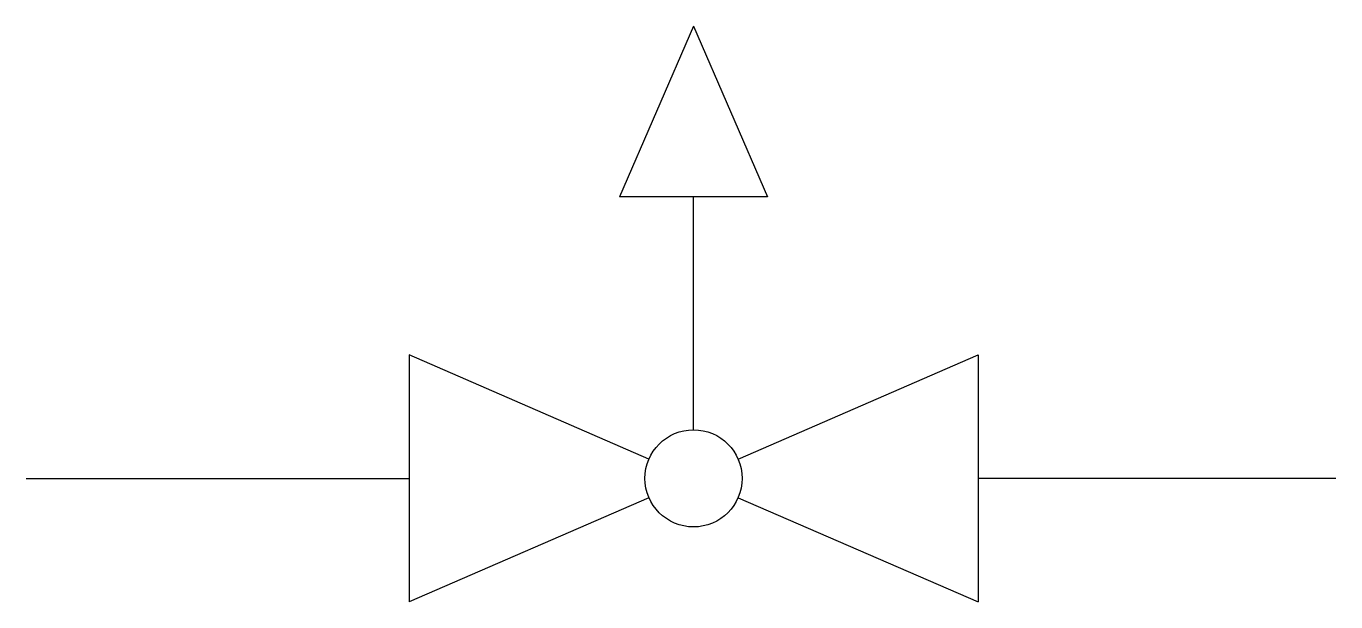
# Model space of a CAD drawing. Header units: metres. Extents: x 88695 to 90612, y -106406 to -105563.
import ezdxf

# ---------------------------------------------------------------- set-up
doc = ezdxf.new("R2010")
doc.units = ezdxf.units.M
doc.layers.add('DET1', color=1, linetype='Continuous')
doc.layers.add('G', color=3, linetype='Continuous')

msp = doc.modelspace()

# ---------------------------------------------------------------- linework, layer by layer
at = {"layer": 'DET1'}
for p, q in [((89672.17, -105563.22), (89563.72, -105813.07)), ((89672.17, -105563.22), (89780.61, -105813.07)), ((89780.61, -105813.07), (89563.72, -105813.07)), ((89672.17, -106154.15), (89672.17, -105813.07)), ((89255.74, -106044.52), (89255.74, -106406)), ((89606.93, -106196.95), (89255.74, -106044.52)), ((89737.4, -106196.95), (90088.59, -106044.52)), ((90088.59, -106044.52), (90088.59, -106406)), ((89606.93, -106253.58), (89255.74, -106406)), ((89737.4, -106253.58), (90088.59, -106406))]:
    msp.add_line(p, q, dxfattribs=at)
msp.add_circle((89672.17, -106225.26), 71.11, dxfattribs=at)
at = {"layer": 'G'}
for p, q in [((88695.37, -106225.26), (89255.74, -106225.26)), ((90612.3, -106225.26), (90088.59, -106225.26))]:
    msp.add_line(p, q, dxfattribs=at)

doc.saveas('drawing.dxf')
